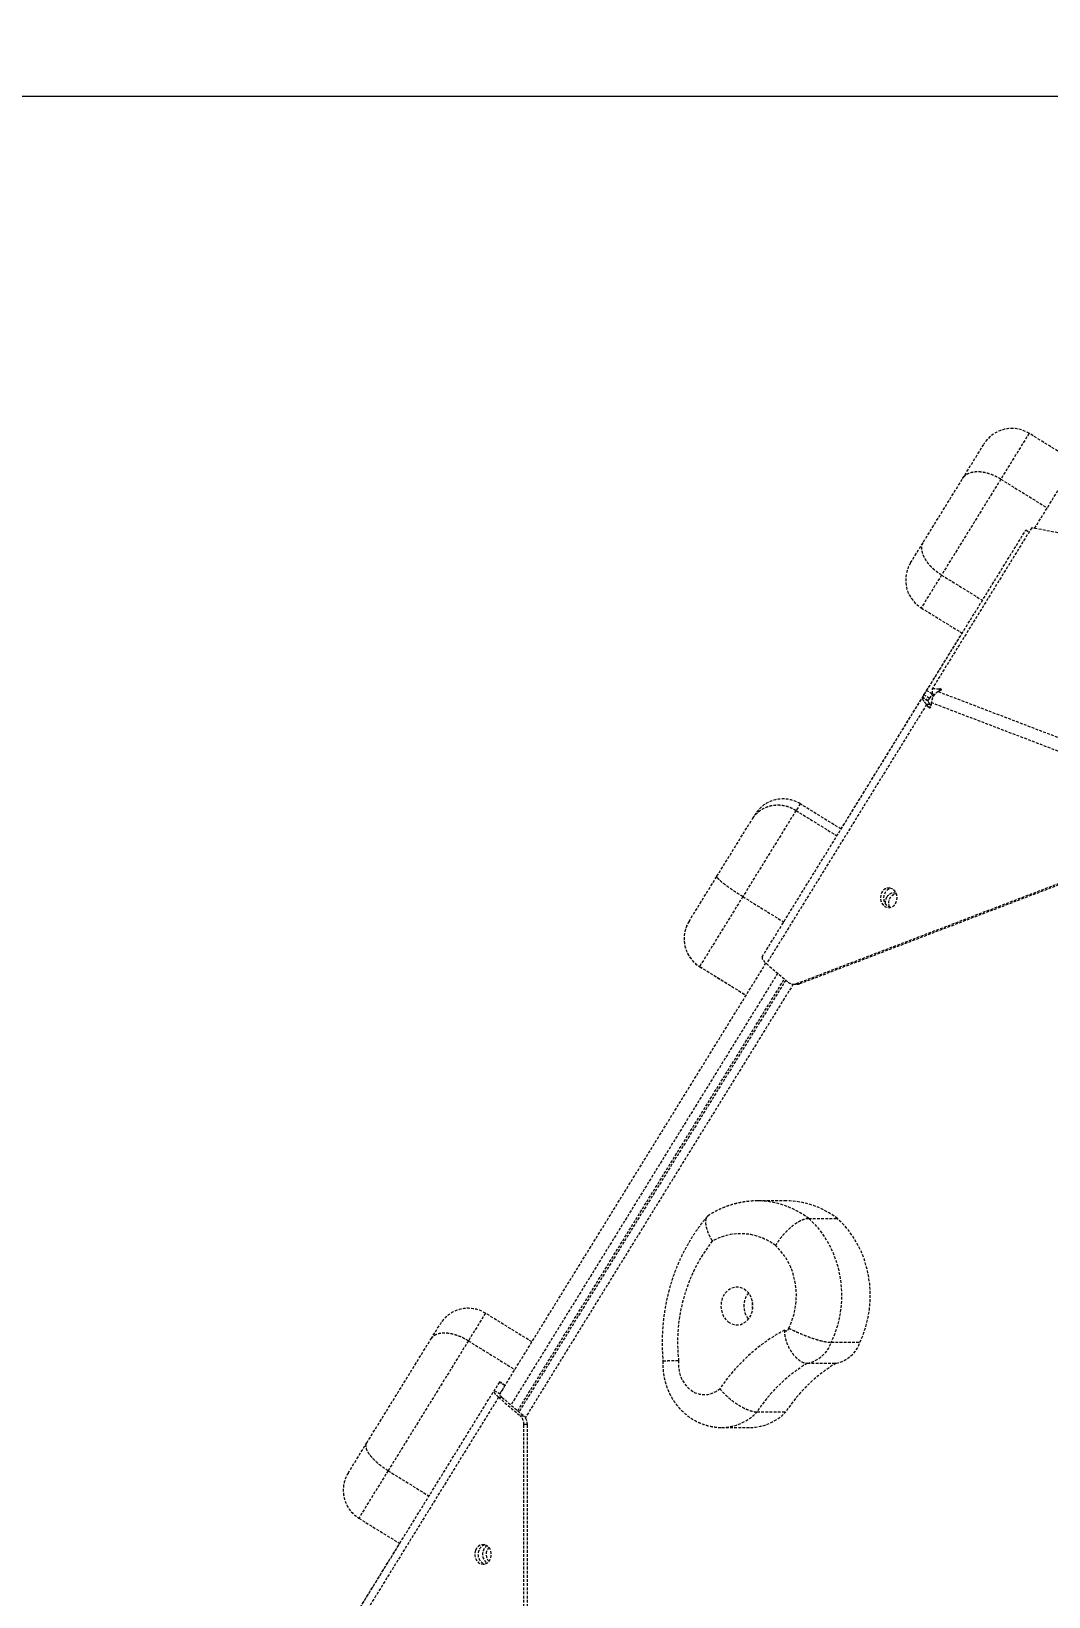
# Model space of a CAD drawing. Header units: millimetres. Extents: x -3321 to 2538, y -2690 to 2358.
# Drawn here: x -1112 to -647, y 172 to 888 of the extents above; entities that cross this region are included whole.
import ezdxf

# ---------------------------------------------------------------- set-up
doc = ezdxf.new("R2010")
doc.units = ezdxf.units.MM
doc.linetypes.add('HIDDEN', pattern=[1.905, 1.27, -0.635])
for name, color, linetype in [('DIKOM_ОБЪЕКТ', 7, 'Continuous'), ('DIKOM_РАЗМЕР_ЗОНА', 7, 'Continuous'), ('DIKOM_РАЗМЕР_ОБЪЕКТА', 7, 'Continuous')]:
    doc.layers.add(name, color=color, linetype=linetype)
doc.styles.add('style1', font='arialbd.ttf', dxfattribs={"width": 0.8})
doc.dimstyles.new('1-50', dxfattribs={"dimtxt": 300, "dimasz": 200, "dimexe": 100, "dimexo": 0, "dimgap": 100, "dimtad": 1, "dimtxsty": 'style1', "dimcen": 200, "dimclrd": 7, "dimclre": 7, "dimclrt": 7, "dimadec": 1, "dimazin": 2, "dimtfac": 1, "dimtmove": 0, "dimatfit": 2, "dimfxl": 0, "dimlwd": 25, "dimlwe": 18, "dimarcsym": 0})

# ---------------------------------------------------------------- blocks, each defined once
blk = doc.blocks.new('*D1')
at = {"layer": 'Defpoints', "color": 0, "transparency": 16777216}
for p in [(483.99, 857.85), (-1177.44, -571.13), (457.72, -571.13)]:
    blk.add_point(p, dxfattribs=at)
at = {"layer": 'DIKOM_РАЗМЕР_ОБЪЕКТА', "color": 7, "lineweight": 18, "transparency": 16777216}
for p, q in [((483.99, 857.85), (-1277.44, 857.85)), ((457.72, -571.13), (-1277.44, -571.13))]:
    blk.add_line(p, q, dxfattribs=at)
at = {"layer": 'DIKOM_РАЗМЕР_ОБЪЕКТА', "color": 7, "lineweight": 25, "transparency": 16777216}
blk.add_line((-1177.44, 657.85), (-1177.44, -371.13), dxfattribs=at)
at = {"layer": 'DIKOM_РАЗМЕР_ОБЪЕКТА', "color": 7, "transparency": 16777216}
for points in [[(-1210.77, 657.85), (-1144.1, 657.85), (-1177.44, 857.85)], [(-1210.77, -371.13), (-1144.1, -371.13), (-1177.44, -571.13)]]:
    blk.add_solid(points, dxfattribs=at)
at = {"layer": 'DIKOM_РАЗМЕР_ОБЪЕКТА', "color": 7, "transparency": 16777216, "insert": (-1430.61, 178.44), "char_height": 300, "attachment_point": 5, "rotation": 90, "style": 'style1'}
blk.add_mtext('{\\fArial|b0|i0|c204|p34;1420}', dxfattribs=at)
blk = doc.blocks.new('*D3')
at = {"layer": 'Defpoints', "color": 0, "transparency": 16777216}
for p in [(-99.2, 2357.85), (-2871.13, -2071.13), (-536.75, -2071.13)]:
    blk.add_point(p, dxfattribs=at)
at = {"layer": 'DIKOM_РАЗМЕР_ЗОНА', "color": 7, "lineweight": 18, "transparency": 16777216}
for p, q in [((-99.2, 2357.85), (-2971.13, 2357.85)), ((-536.75, -2071.13), (-2971.13, -2071.13))]:
    blk.add_line(p, q, dxfattribs=at)
at = {"layer": 'DIKOM_РАЗМЕР_ЗОНА', "color": 7, "lineweight": 25, "transparency": 16777216}
blk.add_line((-2871.13, 2157.85), (-2871.13, -1871.13), dxfattribs=at)
at = {"layer": 'DIKOM_РАЗМЕР_ЗОНА', "color": 7, "transparency": 16777216}
for points in [[(-2904.47, 2157.85), (-2837.8, 2157.85), (-2871.13, 2357.85)], [(-2904.47, -1871.13), (-2837.8, -1871.13), (-2871.13, -2071.13)]]:
    blk.add_solid(points, dxfattribs=at)
at = {"layer": 'DIKOM_РАЗМЕР_ЗОНА', "color": 7, "transparency": 16777216, "insert": (-3124.3, 42.42), "char_height": 300, "attachment_point": 5, "rotation": 90, "style": 'style1'}
blk.add_mtext('{\\fArial|b0|i0|c204|p34;4400}', dxfattribs=at)

msp = doc.modelspace()

# ---------------------------------------------------------------- linework, layer by layer
at = {"layer": 'DIKOM_ОБЪЕКТ', "color": 7, "linetype": 'HIDDEN', "lineweight": 15}
for p, q in [((-653.156, 660.325), (-579.481, 779.534)), ((-655.678, 703.798), (-668.633, 682.836)), ((-634.412, 690.654), (-655.678, 703.798)), ((-686.113, 683.084), (-676.324, 698.924)), ((-703.991, 654.157), (-686.113, 683.084)), ((-668.633, 682.836), (-695.74, 638.976)), ((-668.633, 682.836), (-647.367, 669.692)), ((-702.558, 586.093), (-657.13, 659.575)), ((-654.497, 660.581), (-699.925, 587.099)), ((-657.13, 659.575), (-655.675, 658.676)), ((-638.816, 657.584), (-654.497, 660.581)), ((-709.905, 644.588), (-703.991, 654.157)), ((-695.74, 638.976), (-705.031, 623.942)), ((-695.74, 638.976), (-677.018, 627.405)), ((-705.031, 623.942), (-686.311, 612.373)), ((-741.716, 522.739), (-686.317, 612.376)), ((-777.813, 464.335), (-704.533, 582.898)), ((-704.533, 582.898), (-704.434, 583.057)), ((-701.981, 581.321), (-704.533, 582.898)), ((-701.883, 581.48), (-704.434, 583.057)), ((-703.785, 584.108), (-702.558, 586.093)), ((-701.233, 582.531), (-703.785, 584.108)), ((-700.006, 584.516), (-702.558, 586.093)), ((-701.981, 581.321), (-701.883, 581.48)), ((-701.233, 582.531), (-700.006, 584.516)), ((-700.443, 580.561), (-700.602, 578.958)), ((-581.88, 535.264), (-700.443, 580.561)), ((-700.006, 584.516), (-699.925, 584.647)), ((-699.925, 587.099), (-696.503, 586.889)), ((-699.925, 584.547), (-699.925, 587.099)), ((-699.925, 584.547), (-698.737, 584.474)), ((-696.101, 586.24), (-697.289, 585.665)), ((-697.289, 585.665), (-578.725, 540.368)), ((-696.503, 586.045), (-696.503, 586.889)), ((-702.583, 579.744), (-775.864, 461.18)), ((-701.653, 578.557), (-702.583, 579.744)), ((-701.006, 579.744), (-702.583, 579.744)), ((-700.726, 578.557), (-701.653, 578.557)), ((-700.579, 579.198), (-701.006, 579.744)), ((-762.333, 531.226), (-786.683, 491.827)), ((-760.43, 534.305), (-762.333, 531.226)), ((-762.333, 531.226), (-743.618, 519.66)), ((-741.716, 522.738), (-760.43, 534.305)), ((-798.557, 501.147), (-782.311, 527.432)), ((-782.311, 527.432), (-781.076, 529.431)), ((-762.181, 452.041), (-588.381, 518.416)), ((-760.603, 452.041), (-586.804, 518.416)), ((-811.31, 480.511), (-798.557, 501.147)), ((-786.683, 491.827), (-806.436, 459.865)), ((-786.683, 491.827), (-767.969, 480.262)), ((-811.336, 480.47), (-811.31, 480.511)), ((-897.886, 264.343), (-776.104, 461.391)), ((-806.435, 459.868), (-806.462, 459.824)), ((-806.462, 459.824), (-785.196, 446.681)), ((-806.436, 459.865), (-785.17, 446.722)), ((-775.864, 461.18), (-765.995, 452.751)), ((-770.72, 456.787), (-892.787, 259.28)), ((-889.709, 256.651), (-767.643, 454.158)), ((-767.036, 453.64), (-889.102, 256.133)), ((-763.625, 451.798), (-886.213, 253.448)), ((-763.495, 451.796), (-761.918, 451.796)), ((-762.181, 452.041), (-760.603, 452.041)), ((-766.769, 352.653), (-779.913, 352.653)), ((-756.537, 344.531), (-743.393, 344.531)), ((-904.458, 301.263), (-912.274, 288.616)), ((-883.191, 288.12), (-904.458, 301.263)), ((-929.329, 289.552), (-925.103, 296.39)), ((-958.772, 241.912), (-929.329, 289.552)), ((-912.274, 288.616), (-948.995, 229.2)), ((-912.274, 288.616), (-891.008, 275.473)), ((-746.214, 287.98), (-733.07, 287.98)), ((-757.159, 278.355), (-744.015, 278.355)), ((-973.7, 147.377), (-900.425, 265.945)), ((-898.094, 269.714), (-900.425, 265.945)), ((-900.425, 265.945), (-897.873, 264.368)), ((-895.542, 268.137), (-898.094, 269.714)), ((-895.413, 268.345), (-897.965, 269.922)), ((-895.542, 268.137), (-897.873, 264.368)), ((-898.475, 262.791), (-971.75, 144.223)), ((-898.475, 262.791), (-888.606, 254.362)), ((-898.475, 262.791), (-896.898, 262.791)), ((-896.898, 262.791), (-887.029, 254.362)), ((-888.606, 254.362), (-887.029, 254.362)), ((-780.178, 256.096), (-767.035, 256.096)), ((-886.845, 35.492), (-886.853, 250.317)), ((-885.275, 250.317), (-886.853, 250.317)), ((-885.267, 35.492), (-885.275, 250.317)), ((-796.357, 248.99), (-783.214, 248.99)), ((-967.285, 228.138), (-958.772, 241.912)), ((-948.995, 229.2), (-962.412, 207.492)), ((-948.995, 229.2), (-930.281, 217.634)), ((-962.412, 207.492), (-943.697, 195.925)), ((-964.848, 161.704), (-943.697, 195.926))]:
    msp.add_line(p, q, dxfattribs=at)
at = {"layer": 'DIKOM_ОБЪЕКТ', "color": 7, "linetype": 'HIDDEN', "lineweight": 15, "flags": 128}
for points in [[(-719.453, 495.791), (-720.543, 495.757), (-721.579, 495.363), (-722.48, 494.642), (-723.171, 493.652), (-723.597, 492.473), (-723.723, 491.201), (-723.539, 489.938), (-723.06, 488.788), (-722.325, 487.843), (-721.393, 487.179), (-720.34, 486.851), (-719.251, 486.886), (-718.214, 487.279), (-717.313, 488), (-716.622, 488.99), (-716.196, 490.169), (-716.07, 491.442), (-716.254, 492.704), (-716.733, 493.854), (-717.468, 494.8), (-718.4, 495.463), (-719.453, 495.791)], [(-719.108, 486.918), (-719.816, 487.179), (-720.748, 487.843), (-721.483, 488.788), (-721.962, 489.938), (-722.146, 491.201), (-722.02, 492.473), (-721.594, 493.652), (-720.903, 494.642), (-720.002, 495.363), (-719.108, 495.725)], [(-719.448, 487.021), (-719.487, 487.106), (-719.824, 488.27), (-719.855, 489.499), (-719.576, 490.684), (-719.012, 491.72), (-718.214, 492.515), (-717.252, 492.997), (-716.371, 493.129)], [(-777.813, 464.335), (-777.899, 464.087), (-777.885, 463.784), (-777.773, 463.431), (-777.563, 463.035), (-777.261, 462.603), (-776.872, 462.144), (-776.403, 461.667), (-775.864, 461.18)], [(-756.537, 344.531), (-753.938, 342.034), (-751.541, 339.273), (-749.365, 336.27), (-747.426, 333.05), (-745.742, 329.638), (-744.324, 326.063), (-743.185, 322.352), (-742.335, 318.536), (-741.779, 314.645), (-741.522, 310.712), (-741.567, 306.767), (-741.912, 302.843), (-742.556, 298.972), (-743.493, 295.184), (-744.716, 291.51), (-746.214, 287.98)], [(-733.07, 287.98), (-731.572, 291.51), (-730.35, 295.184), (-729.413, 298.972), (-728.769, 302.843), (-728.423, 306.767), (-728.379, 310.712), (-728.635, 314.645), (-729.191, 318.536), (-730.042, 322.352), (-731.181, 326.063), (-732.598, 329.638), (-734.283, 333.05), (-736.222, 336.27), (-738.398, 339.273), (-740.795, 342.034), (-743.393, 344.531)], [(-765.685, 294.391), (-764.396, 297.252), (-763.388, 300.264), (-762.673, 303.39), (-762.259, 306.59), (-762.153, 309.825), (-762.354, 313.053), (-762.862, 316.235), (-763.669, 319.33), (-764.765, 322.299), (-766.137, 325.106), (-767.768, 327.714), (-769.636, 330.092), (-771.718, 332.21)], [(-793.367, 297.312), (-792.045, 296.516), (-790.615, 296.049), (-789.133, 295.93), (-787.662, 296.164), (-786.261, 296.742), (-784.987, 297.639), (-783.893, 298.819), (-783.024, 300.235), (-782.415, 301.826), (-782.09, 303.53), (-782.065, 305.275), (-782.338, 306.991), (-782.9, 308.606), (-783.727, 310.056), (-784.785, 311.281), (-786.031, 312.23), (-787.414, 312.864), (-788.878, 313.159), (-790.362, 313.101), (-791.805, 312.693), (-793.15, 311.952), (-794.34, 310.907), (-795.326, 309.603), (-796.069, 308.092), (-796.538, 306.436), (-796.714, 304.702), (-796.59, 302.963), (-796.17, 301.289), (-795.472, 299.748), (-794.525, 298.404), (-793.367, 297.312)], [(-816.077, 279.619), (-816.143, 277.302), (-815.882, 275.005), (-815.303, 272.789), (-814.421, 270.716), (-813.261, 268.843), (-811.853, 267.22), (-810.237, 265.892), (-808.457, 264.896), (-806.562, 264.258), (-804.603, 263.997), (-802.634, 264.118), (-800.709, 264.62), (-798.881, 265.488), (-797.2, 266.699)], [(-898.475, 262.791), (-899.015, 263.277), (-899.484, 263.754), (-899.873, 264.213), (-900.175, 264.645), (-900.384, 265.041), (-900.497, 265.394), (-900.51, 265.697), (-900.425, 265.945)], [(-898.094, 269.714), (-898.016, 269.84), (-897.973, 269.909), (-897.965, 269.922)], [(-895.915, 267.533), (-895.748, 267.803), (-895.613, 268.021), (-895.512, 268.185), (-895.446, 268.293), (-895.415, 268.342), (-895.422, 268.332), (-895.464, 268.263), (-895.542, 268.137)], [(-896.898, 262.791), (-897.168, 263.034), (-897.402, 263.273), (-897.597, 263.502), (-897.748, 263.718), (-897.853, 263.916), (-897.909, 264.092), (-897.916, 264.244), (-897.873, 264.368)], [(-909.044, 192.78), (-909.353, 191.552), (-909.355, 190.271), (-909.049, 189.041), (-908.462, 187.963), (-907.64, 187.122), (-906.649, 186.588), (-905.571, 186.404), (-904.493, 186.584), (-903.501, 187.114), (-902.676, 187.951), (-902.085, 189.027), (-901.777, 190.256), (-901.775, 191.537), (-902.08, 192.766), (-902.668, 193.845), (-903.49, 194.685), (-904.48, 195.219), (-905.558, 195.404), (-906.637, 195.224), (-907.629, 194.693), (-908.453, 193.856), (-909.044, 192.78)], [(-903.747, 194.864), (-904.255, 194.475), (-905.014, 193.556)]]:
    msp.add_lwpolyline(points, dxfattribs=at)
at = {"layer": 'DIKOM_ОБЪЕКТ', "color": 7, "linetype": 'HIDDEN', "lineweight": 15}
for centre, radius, start, end in [((-663.564, 691.038), 15, 58.282526, 148.282526), ((-697.145, 636.702), 15, 148.282526, 238.282526), ((-697.258, 579.65), 4.9, 112.342884, 145.464943), ((-768.316, 521.545), 15, 58.282526, 148.282526), ((-716.416, 489.018), 5.099, 148.926005, 182.03689), ((-717.681, 489.945), 3.539, 69.518315, 151.208588), ((-798.576, 472.584), 15, 148.282526, 238.282526), ((-798.55, 472.625), 15, 148.282526, 238.282526), ((-763.5, 455.551), 3.75, 228.29835, 290.602444), ((-761.922, 455.47), 3.674, 270.064184, 291.02739), ((-780.237, 314.023), 38.632, 52.157335, 89.504817), ((-766.986, 314.333), 38.321, 52.000511, 89.67589), ((-787.769, 311.134), 26.492, 52.709237, 119.082129), ((-741.227, 288.001), 75.318, 142.082541, 186.389988), ((-776.533, 304.552), 9.684, 141.575067, 218.424933), ((-912.344, 288.504), 15, 58.282526, 148.282526), ((-777.567, 304.552), 4.89, 160.359466, 199.640534), ((-766.833, 294.391), 1.148, 228.624898, 0.015572), ((-728.358, 220.479), 82.919, 118.239553, 146.123276), ((-759.91, 292.519), 14.429, 280.994023, 341.664821), ((-746.767, 292.519), 14.429, 280.994023, 341.664821), ((-720.792, 217.713), 70.71, 120.950535, 147.123591), ((-707.649, 217.713), 70.71, 120.950535, 147.123591), ((-892.168, 250.415), 5.317, 358.940318, 47.929876), ((-890.591, 250.415), 5.317, 358.940318, 47.929876), ((-796.593, 271.496), 22.508, 270.799371, 316.827864), ((-783.56, 271.75), 22.762, 270.871753, 316.551894), ((-954.526, 220.251), 15, 148.282526, 238.282526), ((-903.723, 191.489), 3.96, 105.426548, 160.983564), ((-900.875, 190.931), 4.902, 147.62068, 234.29647), ((-899.583, 190.911), 4.551, 135.908525, 224.215477), ((-903.214, 190.886), 4.656, 155.993106, 250.394883)]:
    msp.add_arc(centre, radius, start, end, dxfattribs=at)
for centre, major_axis, ratio, start_param, end_param in [((-704.033, 583.707), (0.405, 0.656), 0.0000754, 3.2770342, 5.3714292), ((-701.481, 582.129), (0.405, 0.656), 0.0000754, 3.2770341, 5.3714292), ((-696.751, 586.488), (0.927, 0.067), 0.4311338, 5.4573907, 7.5517858), ((-701.252, 579.206), (-0.17, 0.92), 0.6884734, 2.2207056, 4.3151007)]:
    msp.add_ellipse(centre, major_axis=major_axis, ratio=ratio, start_param=start_param, end_param=end_param, dxfattribs=at)
for points, knots in [([(-668.633, 682.836), (-669.347, 683.249), (-670.796, 684.088), (-673.065, 685.036), (-675.351, 685.73), (-677.563, 686.122), (-679.674, 686.214), (-681.596, 685.999), (-683.305, 685.481), (-684.908, 684.577), (-685.744, 683.68), (-686.109, 683.091), (-686.113, 683.084)], [0, 0, 0, 0, 0.1043111, 0.2116563, 0.315965, 0.4232781, 0.5279865, 0.6356765, 0.7413939, 0.8501013, 0.9982854, 1, 1, 1, 1]), ([(-695.74, 638.976), (-696.435, 639.432), (-697.845, 640.358), (-699.73, 641.962), (-701.399, 643.688), (-702.764, 645.475), (-703.814, 647.3), (-704.499, 649.08), (-704.811, 650.796), (-704.746, 652.188), (-704.447, 653.29), (-704.17, 653.866), (-703.999, 654.145), (-703.991, 654.157)], [0, 0, 0, 0, 0.1057519, 0.214571, 0.3203228, 0.4291403, 0.5349127, 0.6437495, 0.7495774, 0.8584695, 0.9271515, 0.9966454, 1, 1, 1, 1]), ([(-702.583, 579.744), (-702.929, 580.167), (-703.561, 580.941), (-704.165, 581.889), (-704.562, 582.577), (-704.543, 582.786), (-704.533, 582.898)], [0, 0, 0, 0, 0.27318974, 0.50001572, 0.73040314, 1, 1, 1, 1]), ([(-701.006, 579.744), (-701.157, 579.988), (-701.431, 580.432), (-701.714, 580.952), (-701.935, 581.263), (-701.965, 581.301), (-701.981, 581.321)], [0, 0, 0, 0, 0.27546, 0.4999129, 0.7277706, 1, 1, 1, 1]), ([(-697.289, 585.665), (-697.712, 585.391), (-698.486, 584.888), (-699.434, 583.686), (-700.122, 582.252), (-700.331, 581.153), (-700.443, 580.561)], [0, 0, 0, 0, 0.2731897, 0.5000157, 0.7304031, 1, 1, 1, 1]), ([(-762.333, 531.226), (-763.054, 531.629), (-764.516, 532.446), (-766.891, 533.222), (-769.345, 533.645), (-771.785, 533.668), (-774.182, 533.298), (-776.434, 532.549), (-778.515, 531.428), (-780.568, 529.795), (-781.744, 528.349), (-782.305, 527.443), (-782.311, 527.432)], [0, 0, 0, 0, 0.1043111, 0.2116563, 0.315965, 0.4232781, 0.5279865, 0.6356765, 0.7413939, 0.8501013, 0.9982854, 1, 1, 1, 1]), ([(-786.683, 491.827), (-787.387, 492.268), (-788.817, 493.162), (-790.86, 494.511), (-792.779, 495.833), (-794.483, 497.071), (-795.956, 498.211), (-797.128, 499.202), (-797.988, 500.033), (-798.438, 500.592), (-798.6, 500.947), (-798.591, 501.089), (-798.558, 501.144), (-798.557, 501.147)], [0, 0, 0, 0, 0.1057519, 0.214571, 0.3203228, 0.4291403, 0.5349127, 0.6437495, 0.7495774, 0.8584695, 0.9271515, 0.9966454, 1, 1, 1, 1]), ([(-779.902, 352.646), (-779.963, 352.648), (-781.219, 352.701), (-783.672, 352.51), (-787.23, 352.051), (-790.737, 351.245), (-794.174, 350.146), (-797.517, 348.741), (-800.221, 347.348), (-801.777, 346.377), (-802.298, 346.052)], [0, 0, 0, 0, 0.007802, 0.1601526, 0.3123673, 0.4645895, 0.6169832, 0.7697007, 0.9228742, 1, 1, 1, 1]), ([(-802.904, 345.527), (-803.377, 344.972), (-804.898, 343.187), (-807.305, 340.005), (-810.047, 335.93), (-812.557, 331.663), (-814.832, 327.226), (-816.861, 322.634), (-818.636, 317.907), (-820.151, 313.061), (-821.399, 308.117), (-822.376, 303.093), (-823.077, 298.008), (-823.503, 292.882), (-823.638, 287.736), (-823.548, 283.239), (-823.303, 280.476), (-823.209, 279.42)], [0, 0, 0, 0, 0.0318865, 0.1024994, 0.1731885, 0.2440006, 0.3149193, 0.3859291, 0.4570155, 0.5281657, 0.5993685, 0.6706145, 0.741896, 0.8132067, 0.8845413, 0.9558955, 1, 1, 1, 1]), ([(-802.28, 346.021), (-802.376, 345.975), (-802.797, 345.774), (-803.278, 345.086), (-803.687, 343.984), (-803.774, 342.577), (-803.561, 340.956), (-803.042, 339.127), (-802.138, 336.917), (-801.24, 335.257), (-800.652, 334.297), (-800.645, 334.286)], [0, 0, 0, 0, 0.0378867, 0.1651874, 0.2961549, 0.4239435, 0.5553709, 0.684391, 0.8170601, 0.9979074, 1, 1, 1, 1]), ([(-756.537, 344.531), (-756.993, 344.498), (-757.919, 344.431), (-759.523, 343.894), (-761.249, 343.045), (-763.036, 341.891), (-764.861, 340.452), (-766.641, 338.794), (-768.357, 336.933), (-769.749, 335.184), (-770.851, 333.612), (-771.427, 332.701), (-771.705, 332.232), (-771.718, 332.21)], [0, 0, 0, 0, 0.1057519, 0.214571, 0.3203228, 0.4291403, 0.5349127, 0.6437495, 0.7495774, 0.8584695, 0.9271515, 0.9966454, 1, 1, 1, 1]), ([(-765.685, 294.391), (-765.674, 294.386), (-765.221, 294.193), (-764.3, 293.758), (-762.639, 292.974), (-760.625, 292.059), (-758.295, 291.084), (-755.931, 290.189), (-753.641, 289.421), (-751.444, 288.79), (-749.448, 288.332), (-747.645, 288.036), (-746.695, 287.999), (-746.214, 287.98)], [0, 0, 0, 0, 0.00168106, 0.07206575, 0.14343399, 0.24904172, 0.35770858, 0.46324433, 0.57183563, 0.67734716, 0.78591681, 0.89142831, 1, 1, 1, 1]), ([(-912.274, 288.616), (-912.991, 289.033), (-914.446, 289.88), (-916.713, 290.858), (-918.988, 291.597), (-921.177, 292.045), (-923.254, 292.203), (-925.125, 292.065), (-926.768, 291.633), (-928.256, 290.854), (-929.009, 290.068), (-929.324, 289.56), (-929.329, 289.552)], [0, 0, 0, 0, 0.10538566, 0.21382971, 0.31921478, 0.42765092, 0.53313595, 0.64166523, 0.74742199, 0.85622168, 0.99784836, 1, 1, 1, 1]), ([(-767.592, 293.529), (-767.592, 293.521), (-767.665, 292.876), (-767.599, 291.548), (-767.187, 289.453), (-766.448, 287.243), (-765.411, 285.061), (-764.18, 283.096), (-762.835, 281.435), (-761.402, 280.082), (-759.957, 279.104), (-758.511, 278.474), (-757.614, 278.395), (-757.159, 278.355)], [0, 0, 0, 0, 0.00107894, 0.08125579, 0.16437548, 0.26822356, 0.37511153, 0.47807108, 0.58395659, 0.68648634, 0.79195915, 0.8944892, 1, 1, 1, 1]), ([(-823.237, 279.425), (-823.239, 279.41), (-823.32, 278.375), (-823.26, 276.302), (-822.964, 273.237), (-822.342, 270.214), (-821.431, 267.272), (-820.228, 264.445), (-818.75, 261.767), (-817.009, 259.273), (-815.029, 256.995), (-812.833, 254.962), (-810.451, 253.198), (-807.912, 251.722), (-805.25, 250.553), (-802.498, 249.69), (-799.69, 249.175), (-797.6, 248.956), (-796.46, 249.008), (-796.265, 249.016)], [0, 0, 0, 0, 0.0009785, 0.0674714, 0.1341387, 0.200945, 0.2678373, 0.334748, 0.4015929, 0.4682735, 0.5346857, 0.6007307, 0.6663279, 0.7314244, 0.7960003, 0.8600699, 0.9236784, 0.9868965, 1, 1, 1, 1]), ([(-823.193, 279.422), (-823.19, 279.429), (-823.183, 279.448), (-822.678, 279.485), (-821.772, 279.526), (-820.456, 279.566), (-818.628, 279.602), (-817.052, 279.617), (-816.091, 279.619), (-816.077, 279.619)], [0, 0, 0, 0, 0.1176255, 0.2802488, 0.4475654, 0.6106076, 0.778341, 0.9966829, 1, 1, 1, 1]), ([(-797.2, 266.699), (-797.191, 266.687), (-796.519, 265.862), (-795.223, 264.442), (-793.155, 262.534), (-791.184, 260.954), (-789.137, 259.531), (-787.113, 258.327), (-785.131, 257.346), (-783.29, 256.638), (-781.587, 256.182), (-780.652, 256.125), (-780.178, 256.096)], [0, 0, 0, 0, 0.0020436, 0.1451472, 0.2509368, 0.3597579, 0.4650837, 0.5734331, 0.6785533, 0.7867075, 0.8918279, 1, 1, 1, 1]), ([(-948.995, 229.2), (-949.689, 229.646), (-951.097, 230.552), (-953.037, 232.032), (-954.802, 233.569), (-956.307, 235.105), (-957.537, 236.623), (-958.438, 238.06), (-958.998, 239.4), (-959.214, 240.74), (-959.01, 241.525), (-958.775, 241.908), (-958.772, 241.912)], [0, 0, 0, 0, 0.1043111, 0.2116563, 0.315965, 0.4232781, 0.5279865, 0.6356765, 0.7413939, 0.8501013, 0.9982854, 1, 1, 1, 1])]:
    msp.add_open_spline(points, degree=3, knots=knots, dxfattribs=at)

# ---------------------------------------------------------------- dimensions: what is measured, and where the dimension line sits
at = {"layer": 'DIKOM_РАЗМЕР_ЗОНА'}
dim = msp.add_linear_dim(base=(-2871.132, -2071.133), p1=(-99.199, 2357.853), p2=(-536.746, -2071.133), angle=90, text='{\\fArial|b0|i0|c204|p34;4400}', dimstyle='1-50', dxfattribs=at)
dim.commit()
dim.dimension.update_dxf_attribs({"geometry": '*D3', "text_midpoint": (-2871.132, 42.424), "dimtype": 160})
at = {"layer": 'DIKOM_РАЗМЕР_ОБЪЕКТА'}
dim = msp.add_linear_dim(base=(-1177.437, -571.133), p1=(483.995, 857.853), p2=(457.725, -571.133), angle=90, text='{\\fArial|b0|i0|c204|p34;1420}', dimstyle='1-50', dxfattribs=at)
dim.commit()
dim.dimension.update_dxf_attribs({"geometry": '*D1', "text_midpoint": (-1177.437, 178.436), "dimtype": 160})

doc.saveas('drawing.dxf')
